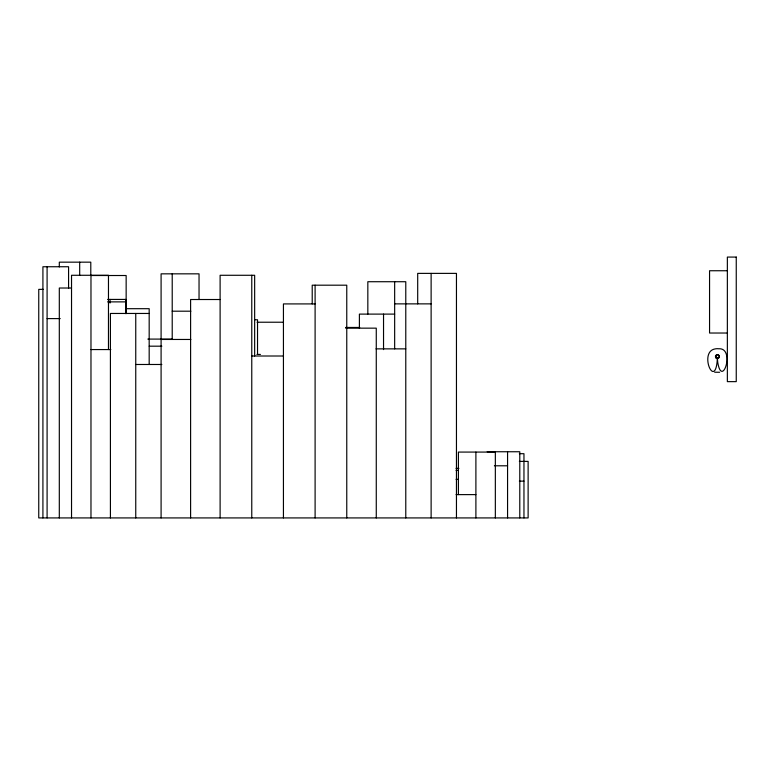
<?xml version="1.0" encoding="UTF-8"?>
<svg xmlns="http://www.w3.org/2000/svg" width="775" height="775" viewBox="0 0 775 775"><rect width="100%" height="100%" fill="white"/><g stroke="black" fill="none" stroke-linecap="round" stroke-linejoin="round"><path stroke-width="1.16" d="M717.359 358.689C715.48 391.191 698.304 351.811 715.054 348.934A11.412 11.412 0 0 1 718.764 348.769C735.475 347.646 722.193 388.75 717.786 362.613A14.899 4.495 90 0 1 717.447 358.641M719.655 372.271L714.686 372.223M727.357 270.746L709.561 270.746L709.561 333.027L727.357 333.027M90.975 275.512L126.151 275.512L126.151 313.362M71.532 288.019L59.307 288.019L59.307 517.923M43.429 289.366L38.75 289.366L38.75 517.923L528.124 517.923L528.124 461.387L519.357 461.387M107.648 299.421L125.967 299.421L125.967 313.73M220.11 299.518L190.602 299.518L190.602 517.923M107.648 301.882L125.967 301.882M315.105 303.916L283.437 303.916L283.437 517.923M394.659 303.868L431.123 303.868M126.102 308.692L149.178 308.692L149.178 364.483M172.215 311.192L190.873 311.192M149.178 313.458L110.418 313.458L110.418 517.923M394.659 314.108L359.397 314.108L359.397 328.3M47.091 318.603L60.217 318.603M254.655 319.765L257.532 319.765L257.532 354.466M257.048 322.226L283.437 322.226M345.679 327.457L359.745 327.457M345.679 328.154L376.272 328.154L376.272 517.923M147.822 339.092L172.215 339.092M190.873 339.46L161.093 339.46L161.093 517.923M149.178 346.183L161.849 346.183M376.001 348.866L405.78 348.866M90.975 349.564L110.825 349.564M256.951 354.427L260.41 354.427M251.768 356.006L283.437 356.006M135.751 364.483L161.849 364.483M487.184 451.748L519.783 451.748L519.783 517.923M519.357 453.695L523.958 453.695L523.958 517.923M494.382 465.794L507.567 465.794M456.029 468.342L458.907 468.342M456.068 470.377L458.403 470.377M456.049 479.318L458.403 479.318M519.357 481.13L523.958 481.13M456.049 494.615L475.898 494.615M507.567 451.748L507.567 517.923M495.341 517.923L495.341 452.077L458.403 452.077L458.403 494.615M475.898 452.077L475.898 517.923M456.456 517.923L456.456 273.381L417.696 273.381L417.696 303.868M431.123 273.381L431.123 517.923M405.78 517.923L405.78 281.722L367.834 281.722L367.834 314.108M394.659 281.722L394.659 348.866M383.538 314.108L383.538 349.603M346.764 517.923L346.764 285.19L312.218 285.19L312.218 303.916M315.105 285.19L315.105 517.923M254.655 356.006L254.655 275.28L220.11 275.28L220.11 517.923M251.768 275.28L251.768 517.923M199.039 299.063L199.039 273.837L161.093 273.837L161.093 339.092M172.215 273.837L172.215 339.46M135.751 313.458L135.751 517.923M110.06 299.421L110.06 303.035M108.471 349.564L108.471 275.28L71.532 275.28L71.532 517.923M90.975 275.28L90.975 517.923M90.791 275.387L90.791 262.163L59.307 262.163L59.307 266.949M79.689 262.163L79.689 275.328M68.578 288.455L68.578 266.745L42.916 266.745L42.916 517.923M47.091 266.745L47.091 517.923M718.861 355.744A1.676 1.676 0 0 1 717.941 358.176A1.676 1.676 0 0 1 715.742 356.8M715.78 356.151A1.676 1.676 0 0 1 718.59 355.396M717.698 357.662A1.114 1.114 0 0 1 717.117 357.662M716.517 357.265A1.114 1.114 0 0 1 716.323 356.878M716.371 356.161A1.114 1.114 0 0 1 716.517 355.909M736.25 257.077L727.357 257.077L727.357 381.639L736.25 381.639L736.25 257.077M716.216 358.137A1.957 1.957 0 0 0 719.345 356.839A1.957 1.957 0 0 0 716.652 354.776A1.957 1.957 0 0 0 716.216 358.137"/></g></svg>
